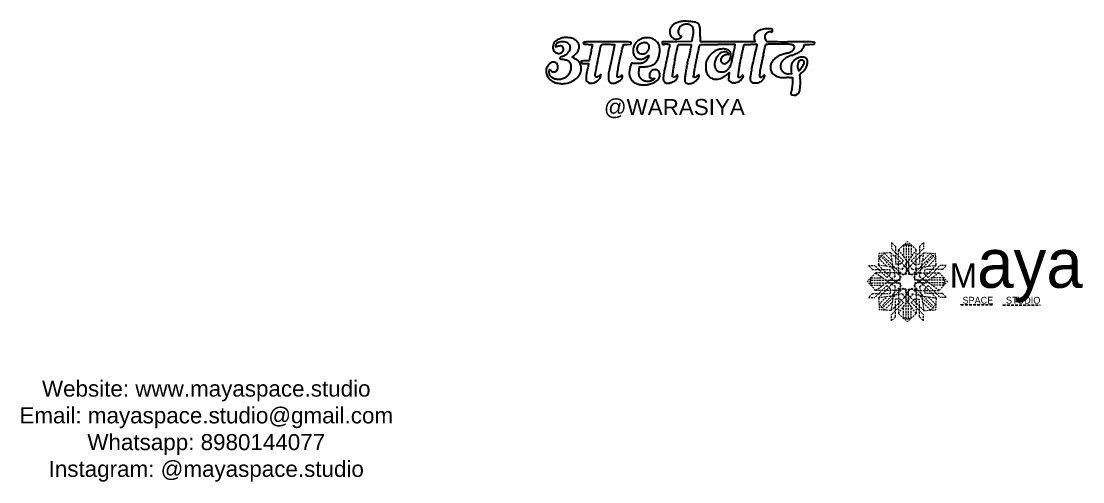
# Model space of a CAD drawing. Header units: millimetres. Extents: x 56222 to 3066687, y -650199 to -121287.
# Drawn here: x 135361 to 135559.6, y -184006.1 to -183920.1 of the extents above; entities that cross this region are included whole.
import ezdxf

# ---------------------------------------------------------------- set-up
doc = ezdxf.new("R2010")
doc.units = ezdxf.units.MM
doc.header["$MEASUREMENT"] = 0
doc.linetypes.add('DASHEDX2', pattern=[1.5, 1, -0.5])
doc.layers.add('Dimension', color=10, linetype='DASHEDX2', lineweight=20)
doc.layers.add('plot boundary', color=26, linetype='Continuous', lineweight=30)
doc.styles.get("Standard").update_dxf_attribs({"font": 'arial.ttf', "height": 6})

# ---------------------------------------------------------------- blocks, each defined once
blk = doc.blocks.new('FSFSF')
at = {"color": 42, "lineweight": 5, "true_color": 0xe0ac11}
for p, q in [((28600.03, 143.51), (28600.03, 140.16)), ((28602.15, 141.41), (28600.03, 143.51)), ((28603.86, 139.69), (28608.58, 144.08)), ((28607.9, 142.22), (28606.58, 142.22)), ((28606.58, 142.22), (28606.58, 135.84)), ((28607.9, 142.22), (28608.58, 142.85)), ((28607.9, 142.22), (28607.9, 126.58)), ((28613.31, 139.69), (28608.58, 144.08)), ((28609.27, 142.22), (28608.59, 142.85)), ((28609.27, 142.22), (28609.27, 126.58)), ((28609.27, 142.22), (28610.59, 142.22)), ((28610.59, 142.22), (28610.59, 135.84)), ((28615.02, 141.41), (28617.14, 143.51)), ((28617.14, 143.51), (28617.14, 140.16)), ((28593.19, 131.45), (28593.54, 137.71)), ((28599.8, 138.06), (28593.54, 137.71)), ((28595.12, 136.69), (28594.53, 136.69)), ((28594.56, 136.12), (28594.56, 136.71)), ((28596.24, 137.86), (28595.12, 136.69)), ((28606.27, 126.08), (28595.12, 136.69)), ((28596.24, 137.86), (28600.47, 133.65)), ((28601.03, 130), (28599.8, 138.06)), ((28599.8, 138.05), (28608.58, 129.56)), ((28606.47, 133.76), (28600.03, 140.16)), ((28602.15, 141.41), (28602.15, 131.95)), ((28603.86, 126.58), (28603.86, 139.69)), ((28603.86, 139.69), (28608.58, 133.02)), ((28613.31, 139.69), (28608.59, 133.02)), ((28617.37, 138.05), (28608.59, 129.56)), ((28610.7, 133.76), (28617.14, 140.16)), ((28610.9, 126.08), (28622.05, 136.69)), ((28613.31, 126.58), (28613.31, 139.69)), ((28615.02, 141.41), (28615.02, 131.95)), ((28616.14, 130), (28617.37, 138.06)), ((28620.93, 137.86), (28616.7, 133.65)), ((28617.37, 138.06), (28623.63, 137.71)), ((28620.93, 137.86), (28622.05, 136.69)), ((28622.05, 136.69), (28622.64, 136.69)), ((28622.62, 136.12), (28622.62, 136.71)), ((28624, 131.45), (28623.65, 137.71)), ((28587.73, 131.22), (28591.08, 131.22)), ((28589.84, 129.1), (28587.73, 131.22)), ((28597.49, 124.78), (28591.08, 131.22)), ((28593.19, 131.45), (28601.69, 122.67)), ((28601.25, 130.22), (28593.19, 131.45)), ((28593.39, 135), (28594.56, 136.12)), ((28593.39, 135), (28597.6, 130.78)), ((28605.17, 124.98), (28594.56, 136.12)), ((28604.75, 131.95), (28602.15, 131.95)), ((28606.47, 133.76), (28604.75, 131.95)), ((28605.86, 129.18), (28608.58, 133.02)), ((28611.31, 129.18), (28608.59, 133.02)), ((28610.7, 133.76), (28612.42, 131.95)), ((28612.02, 124.98), (28622.62, 136.12)), ((28612.42, 131.95), (28615.02, 131.95)), ((28623.99, 131.45), (28615.5, 122.67)), ((28615.94, 130.22), (28624, 131.45)), ((28623.8, 135), (28619.59, 130.78)), ((28619.7, 124.78), (28626.1, 131.22)), ((28623.8, 135), (28622.62, 136.12)), ((28629.45, 131.22), (28626.1, 131.22)), ((28627.34, 129.1), (28629.45, 131.22)), ((28591.56, 127.39), (28587.17, 122.66)), ((28589.84, 129.1), (28599.29, 129.1)), ((28604.66, 127.39), (28591.56, 127.39)), ((28591.56, 127.39), (28598.23, 122.67)), ((28597.49, 124.78), (28599.29, 126.5)), ((28602.07, 125.39), (28598.23, 122.67)), ((28599.29, 126.5), (28599.29, 129.1)), ((28605.86, 129.18), (28601.03, 130)), ((28602.07, 125.39), (28601.25, 130.22)), ((28603.68, 126.54), (28603.68, 127.39)), ((28604.66, 126.54), (28603.68, 126.54)), ((28604.71, 127.57), (28603.86, 127.57)), ((28607.9, 126.58), (28603.86, 126.58)), ((28604.66, 123.35), (28604.66, 127.39)), ((28604.7, 126.58), (28604.71, 127.57)), ((28606.27, 126.08), (28608.58, 128.27)), ((28607.9, 128.92), (28608.58, 129.56)), ((28607.9, 128.92), (28608.58, 128.27)), ((28609.27, 128.92), (28608.59, 129.56)), ((28609.27, 128.92), (28608.59, 128.27)), ((28610.9, 126.08), (28608.59, 128.27)), ((28609.27, 126.58), (28613.31, 126.58)), ((28611.31, 129.18), (28616.14, 130)), ((28612.46, 126.58), (28612.46, 127.57)), ((28612.46, 127.57), (28613.31, 127.57)), ((28612.52, 123.35), (28612.52, 127.39)), ((28612.52, 127.39), (28625.63, 127.39)), ((28612.52, 126.54), (28613.51, 126.54)), ((28613.51, 126.54), (28613.51, 127.39)), ((28615.12, 125.39), (28615.94, 130.22)), ((28615.12, 125.39), (28618.96, 122.67)), ((28627.34, 129.1), (28617.89, 129.1)), ((28617.89, 126.5), (28617.89, 129.1)), ((28619.7, 124.78), (28617.89, 126.5)), ((28625.63, 127.39), (28618.96, 122.67)), ((28625.63, 127.39), (28630.02, 122.66)), ((28591.56, 117.94), (28587.17, 122.66)), ((28589.03, 123.35), (28588.4, 122.67)), ((28589.03, 121.98), (28588.4, 122.65)), ((28589.03, 123.35), (28589.03, 124.67)), ((28589.03, 124.67), (28595.4, 124.67)), ((28589.03, 123.35), (28604.66, 123.35)), ((28589.03, 121.98), (28604.66, 121.98)), ((28589.03, 121.98), (28589.03, 120.66)), ((28589.03, 120.66), (28595.4, 120.66)), ((28597.49, 120.54), (28591.08, 114.11)), ((28591.56, 117.94), (28598.23, 122.65)), ((28593.19, 113.88), (28601.69, 122.65)), ((28605.17, 120.35), (28594.56, 109.2)), ((28597.49, 120.54), (28599.29, 118.83)), ((28602.07, 119.94), (28598.23, 122.65)), ((28602.07, 119.94), (28601.25, 115.1)), ((28602.33, 123.35), (28601.69, 122.67)), ((28602.33, 121.98), (28601.69, 122.65)), ((28602.33, 123.35), (28602.97, 122.67)), ((28602.33, 121.98), (28602.97, 122.65)), ((28605.17, 124.98), (28602.97, 122.67)), ((28605.17, 120.35), (28602.97, 122.65)), ((28604.66, 121.98), (28604.66, 117.94)), ((28612.02, 124.98), (28614.21, 122.67)), ((28612.02, 120.35), (28614.21, 122.65)), ((28612.02, 120.35), (28622.62, 109.2)), ((28628.16, 123.35), (28612.52, 123.35)), ((28612.52, 121.98), (28612.52, 117.94)), ((28628.16, 121.98), (28612.52, 121.98)), ((28614.85, 123.35), (28614.21, 122.67)), ((28614.85, 121.98), (28614.21, 122.65)), ((28614.85, 123.35), (28615.5, 122.67)), ((28614.85, 121.98), (28615.5, 122.65)), ((28615.12, 119.94), (28618.96, 122.65)), ((28615.12, 119.94), (28615.94, 115.1)), ((28623.99, 113.88), (28615.5, 122.65)), ((28619.7, 120.54), (28617.89, 118.83)), ((28625.63, 117.94), (28618.96, 122.65)), ((28619.7, 120.54), (28626.1, 114.11)), ((28628.16, 124.67), (28621.78, 124.67)), ((28628.16, 120.66), (28621.78, 120.66)), ((28625.63, 117.94), (28630.02, 122.66)), ((28628.16, 123.35), (28628.16, 124.67)), ((28628.16, 123.35), (28628.78, 122.67)), ((28628.16, 121.98), (28628.78, 122.65)), ((28628.16, 121.98), (28628.16, 120.66)), ((28589.84, 116.23), (28587.73, 114.11)), ((28587.73, 114.11), (28591.08, 114.11)), ((28589.84, 116.23), (28599.29, 116.23)), ((28604.66, 117.94), (28591.56, 117.94)), ((28601.25, 115.1), (28593.19, 113.87)), ((28593.19, 113.87), (28593.54, 107.62)), ((28593.39, 110.32), (28597.6, 114.55)), ((28606.27, 119.15), (28595.12, 108.54)), ((28599.29, 118.83), (28599.29, 116.23)), ((28599.8, 107.17), (28608.58, 115.67)), ((28601.03, 115.23), (28599.8, 107.17)), ((28605.86, 116.05), (28601.03, 115.23)), ((28604.66, 118.78), (28603.68, 118.78)), ((28603.68, 118.78), (28603.68, 117.94)), ((28607.9, 118.65), (28603.86, 118.65)), ((28603.86, 118.65), (28603.86, 105.54)), ((28604.71, 117.66), (28603.86, 117.66)), ((28604.7, 118.65), (28604.71, 117.66)), ((28605.86, 116.05), (28608.58, 112.21)), ((28606.27, 119.15), (28608.58, 116.96)), ((28607.9, 103.01), (28607.9, 118.65)), ((28607.9, 116.31), (28608.58, 116.96)), ((28607.9, 116.31), (28608.58, 115.67)), ((28610.9, 119.15), (28608.59, 116.96)), ((28609.27, 116.31), (28608.59, 116.96)), ((28609.27, 116.31), (28608.59, 115.67)), ((28611.31, 116.05), (28608.59, 112.21)), ((28617.37, 107.17), (28608.59, 115.67)), ((28609.27, 118.65), (28613.31, 118.65)), ((28609.27, 103.01), (28609.27, 118.65)), ((28610.9, 119.15), (28622.05, 108.54)), ((28611.31, 116.05), (28616.14, 115.23)), ((28612.46, 118.65), (28612.46, 117.66)), ((28612.46, 117.66), (28613.31, 117.66)), ((28612.52, 118.78), (28613.51, 118.78)), ((28612.52, 117.94), (28625.63, 117.94)), ((28613.31, 118.65), (28613.31, 105.54)), ((28613.51, 118.78), (28613.51, 117.94)), ((28615.94, 115.1), (28624, 113.87)), ((28616.14, 115.23), (28617.37, 107.17)), ((28617.89, 118.83), (28617.89, 116.23)), ((28627.34, 116.23), (28617.89, 116.23)), ((28623.8, 110.32), (28619.59, 114.55)), ((28624, 113.87), (28623.65, 107.62)), ((28629.45, 114.11), (28626.1, 114.11)), ((28627.34, 116.23), (28629.45, 114.11)), ((28593.39, 110.32), (28594.56, 109.2)), ((28595.12, 108.54), (28594.53, 108.54)), ((28594.56, 109.2), (28594.56, 108.61)), ((28596.24, 107.37), (28595.12, 108.54)), ((28596.24, 107.37), (28600.47, 111.58)), ((28606.47, 111.47), (28600.03, 105.07)), ((28602.15, 103.82), (28602.15, 113.27)), ((28604.75, 113.27), (28602.15, 113.27)), ((28603.86, 105.54), (28608.58, 112.21)), ((28606.47, 111.47), (28604.75, 113.27)), ((28606.58, 103.01), (28606.58, 109.38)), ((28613.31, 105.54), (28608.59, 112.21)), ((28610.59, 103.01), (28610.59, 109.38)), ((28610.7, 111.47), (28612.42, 113.27)), ((28610.7, 111.47), (28617.14, 105.07)), ((28612.42, 113.27), (28615.02, 113.27)), ((28615.02, 103.82), (28615.02, 113.27)), ((28620.93, 107.37), (28616.7, 111.58)), ((28620.93, 107.37), (28622.05, 108.54)), ((28622.05, 108.54), (28622.64, 108.54)), ((28623.8, 110.32), (28622.62, 109.2)), ((28622.62, 109.2), (28622.62, 108.61)), ((28599.8, 107.17), (28593.54, 107.52)), ((28600.03, 101.71), (28600.03, 105.07)), ((28602.15, 103.82), (28600.03, 101.71)), ((28603.86, 105.54), (28608.58, 101.15)), ((28607.9, 103.01), (28606.58, 103.01)), ((28607.9, 103.01), (28608.58, 102.38)), ((28613.31, 105.54), (28608.58, 101.15)), ((28609.27, 103.01), (28608.59, 102.38)), ((28609.27, 103.01), (28610.59, 103.01)), ((28615.02, 103.82), (28617.14, 101.71)), ((28617.14, 101.71), (28617.14, 105.07)), ((28617.37, 107.17), (28623.63, 107.52))]:
    blk.add_line(p, q, dxfattribs=at)
blk = doc.blocks.new('hgwg')
at = {"layer": 'Dimension', "true_color": 0xd39e00}
h = blk.add_hatch(color=42, dxfattribs=at)
h.dxf.hatch_style = 1
h.paths.add_polyline_path([(27505.71, 45.05), (27494.27, 45.05), (27494.27, 44.9), (27505.71, 44.9)])
h = blk.add_hatch(color=42, dxfattribs=at)
h.dxf.hatch_style = 1
h.paths.add_polyline_path([(27523.3, 44.9), (27509.68, 44.9), (27509.68, 44.75), (27523.3, 44.75)])
at = {"layer": 'Dimension', "color": 42, "true_color": 0xd39e00}
for p, q in [((27494.27, 45.05), (27505.71, 45.05)), ((27494.27, 44.9), (27494.27, 45.05)), ((27494.27, 44.9), (27505.71, 44.9)), ((27505.71, 45.05), (27505.71, 44.9)), ((27509.68, 44.9), (27523.3, 44.9)), ((27509.68, 44.9), (27509.68, 44.75)), ((27509.68, 44.75), (27523.3, 44.75)), ((27523.3, 44.75), (27523.3, 44.9))]:
    blk.add_line(p, q, dxfattribs=at)
at = {"layer": 'Dimension', "color": 42, "true_color": 0xd39e00, "attachment_point": 1}
for s, width, insert, char_height in [('{\\fCinzel|b0|i0|c0|p2;\\H1.5x;M\\fAmsterdam One|b0|i0|c0|p2;\\H2x;aya}', 85.3277, (27490.17, 69.17), 6), ('{\\fCinzel|b0|i0|c0|p0;SPACE     STUDIO}', 66.129, (27494.83, 47.86), 2.5)]:
    blk.add_mtext_dynamic_manual_height_columns(s, width=width, gutter_width=30, heights=[0], dxfattribs=dict(at, insert=insert, char_height=char_height))

msp = doc.modelspace()

# ---------------------------------------------------------------- linework, layer by layer
at = {"color": 25, "lineweight": 30, "true_color": 0xa46828, "transparency": 33554687}
for p, q in [((135501.345, -183922.039), (135501.601, -183922.066)), ((135501.601, -183922.066), (135501.601, -183921.804)), ((135486.439, -183923.871), (135483.693, -183923.893)), ((135486.518, -183923.626), (135486.439, -183923.871)), ((135498.399, -183923.893), (135493.309, -183923.894)), ((135498.278, -183923.687), (135498.399, -183923.893)), ((135483.663, -183925.529), (135483.896, -183924.383)), ((135483.896, -183924.383), (135485.152, -183924.383)), ((135485.152, -183924.383), (135486.407, -183924.383)), ((135486.407, -183924.383), (135486.369, -183924.55)), ((135488.002, -183924.512), (135488.116, -183924.405)), ((135488.116, -183924.405), (135491.363, -183924.391)), ((135496.214, -183924.492), (135496.256, -183924.383)), ((135496.256, -183924.383), (135497.484, -183924.383)), ((135507.524, -183924.573), (135507.571, -183924.385)), ((135507.571, -183924.385), (135508.489, -183924.373)), ((135508.489, -183924.373), (135509.408, -183924.36)), ((135509.408, -183924.36), (135509.465, -183924.196)), ((135482.876, -183930.461), (135482.882, -183929.994)), ((135505.13, -183929.918), (135504.658, -183929.894)), ((135505.091, -183929.455), (135505.13, -183929.918)), ((135483.069, -183930.475), (135482.876, -183930.461)), ((135486.817, -183930.54), (135486.818, -183930.278)), ((135487.017, -183930.517), (135486.817, -183930.54)), ((135502.711, -183930.45), (135503.138, -183930.595)), ((135503.138, -183930.595), (135504.206, -183930.598))]:
    msp.add_line(p, q, dxfattribs=at)
at = {"color": 25, "linetype": 'Continuous', "lineweight": 30, "true_color": 0xa46828, "transparency": 33554687}
msp.add_line((135494.124, -183931.642), (135493.319, -183931.045), dxfattribs=at)
at = {"color": 25, "lineweight": 30, "true_color": 0xa46828, "transparency": 33554687}
for points in [[(135462.418, -183923.137, 0.043859), (135461.779, -183923.331, 0.051703), (135461.22, -183923.626, 0.058426), (135460.799, -183923.985, 0.108122), (135460.571, -183924.371, 0.061138), (135460.477, -183924.85, 0.087182), (135460.52, -183925.28, 0.097584), (135460.7, -183925.635, 0.097339), (135461.001, -183925.895, 0.067265), (135461.335, -183926.03, 0.079761), (135461.674, -183926.061, 0.085565), (135461.986, -183925.985, 0.093625), (135462.244, -183925.81, 0.09954), (135462.399, -183925.578, 0.090008), (135462.46, -183925.296, 0.093227), (135462.417, -183925.019, 0.117473), (135462.276, -183924.801, 0.033862), (135462.191, -183924.73, 0.084561), (135462.118, -183924.694, 0.064706), (135462.027, -183924.679, 0.013953), (135461.866, -183924.679, 0.025158), (135461.742, -183924.688, 0.014872), (135461.595, -183924.711, 0.01486), (135461.449, -183924.743, 0.0246), (135461.328, -183924.779, -0.003451), (135461.225, -183924.815, -0.004949), (135461.133, -183924.845, -0.00275), (135461.055, -183924.869, -0.074457), (135461.034, -183924.873, -0.459081), (135461.006, -183924.84, -0.012844), (135461.043, -183924.632, -0.021077), (135461.095, -183924.421, -0.060928), (135461.155, -183924.284, -0.054786), (135461.253, -183924.152, -0.061963), (135461.374, -183924.05, -0.054751), (135461.529, -183923.972, -0.03118), (135461.73, -183923.911, -0.056056), (135462.285, -183923.845, -0.070213), (135462.798, -183923.914, -0.077708), (135463.23, -183924.111, -0.093936), (135463.549, -183924.421, -0.02658), (135463.624, -183924.541, -0.064741), (135463.662, -183924.637, -0.050576), (135463.679, -183924.754, -0.011398), (135463.684, -183924.954, -0.046606), (135463.655, -183925.259, -0.060288), (135463.571, -183925.526, -0.052632), (135463.414, -183925.791, -0.026075), (135463.165, -183926.093, -0.027437), (135462.95, -183926.304, -0.042828), (135462.74, -183926.458, -0.042386), (135462.506, -183926.575, -0.026197), (135462.214, -183926.674, 0.014133), (135462.036, -183926.73, 0.044136), (135461.921, -183926.781, 0.058237), (135461.835, -183926.842, 0.041864), (135461.755, -183926.929, 0.30681), (135461.75, -183927.003, 0.176401), (135461.822, -183927.063, 0.048098), (135462.019, -183927.114, 0.00717), (135462.426, -183927.17, -0.018926), (135462.872, -183927.243, -0.050436), (135463.179, -183927.339, -0.069076), (135463.401, -183927.472, -0.07274), (135463.575, -183927.659, -0.033129), (135463.706, -183927.879, -0.048378), (135463.788, -183928.09, -0.045211), (135463.832, -183928.323, -0.024673), (135463.846, -183928.613, -0.037807), (135463.815, -183929.008, -0.04546), (135463.725, -183929.369, -0.0426), (135463.565, -183929.727, -0.027569), (135463.324, -183930.111, -0.042948), (135463.13, -183930.34, -0.044307), (135462.901, -183930.53, -0.041243), (135462.628, -183930.688, -0.029322), (135462.3, -183930.82, -0.015626), (135462.085, -183930.885, -0.036943), (135461.921, -183930.916, -0.029232), (135461.732, -183930.926, -0.006805), (135461.414, -183930.921, -0.006686), (135461.11, -183930.908, -0.02776), (135460.928, -183930.887, -0.039999), (135460.784, -183930.85, -0.026859), (135460.626, -183930.787, -0.040269), (135460.384, -183930.65, -0.040465), (135460.168, -183930.476, -0.043055), (135459.997, -183930.283, -0.068172), (135459.89, -183930.09, -0.054768), (135459.84, -183929.9, -0.024569), (135459.814, -183929.642, -0.02458), (135459.813, -183929.382, -0.054016), (135459.844, -183929.187), (135459.875, -183929.07), (135460.088, -183929.283, 0.068653), (135460.323, -183929.461, 0.106359), (135460.565, -183929.535, 0.101607), (135460.824, -183929.505, 0.058442), (135461.11, -183929.372, 0.170597), (135461.368, -183929.055, 0.108981), (135461.429, -183928.579, 0.103306), (135461.283, -183928.1, 0.139196), (135460.966, -183927.779, 0.147793), (135460.567, -183927.689, 0.106555), (135460.126, -183927.818, 0.088008), (135459.709, -183928.15, 0.066598), (135459.383, -183928.637, 0.124081), (135459.212, -183929.435, 0.105755), (135459.423, -183930.273, 0.09794), (135459.98, -183931.001, 0.090873), (135460.787, -183931.486, 0.032504), (135461.091, -183931.578, 0.01622), (135461.486, -183931.657, 0.016134), (135461.896, -183931.712, 0.025161), (135462.253, -183931.73, 0.071796), (135463.417, -183931.562, 0.073599), (135464.475, -183931.072, 0.078778), (135465.287, -183930.334, 0.104266), (135465.737, -183929.445, 0.055236), (135465.8, -183929.024, 0.046685), (135465.776, -183928.574, 0.047071), (135465.669, -183928.141, 0.058882), (135465.488, -183927.768, 0.036352), (135465.327, -183927.554, 0.047393), (135465.15, -183927.385, 0.037017), (135464.911, -183927.224, 0.013161), (135464.547, -183927.03), (135464.058, -183926.784), (135464.272, -183926.616, 0.028344), (135464.643, -183926.286, 0.032402), (135464.958, -183925.93, 0.035321), (135465.196, -183925.573, 0.058735), (135465.337, -183925.24, 0.047802), (135465.386, -183924.979, 0.039089), (135465.39, -183924.695, 0.039841), (135465.35, -183924.421, 0.057335), (135465.269, -183924.19, 0.067542), (135465.066, -183923.886, 0.047975), (135464.767, -183923.606, 0.044742), (135464.396, -183923.369, 0.041075), (135463.977, -183923.195, 0.058829), (135463.715, -183923.143, 0.010363), (135463.213, -183923.114, 0.010873), (135462.708, -183923.106, 0.050188)], [(135466.712, -183923.942, 0.005281), (135466.397, -183923.978, 0.039592), (135466.25, -183924.008, 0.115186), (135466.181, -183924.047, 0.261565), (135466.163, -183924.101, 0.096887), (135466.177, -183924.135, 0.030148), (135466.21, -183924.179, 0.028873), (135466.254, -183924.226, 0.028165), (135466.303, -183924.267, 0.076557), (135466.401, -183924.319, 0.051871), (135466.523, -183924.348, 0.023906), (135466.722, -183924.364, 0.003249), (135467.138, -183924.375, -0.003958), (135467.473, -183924.384, -0.01462), (135467.684, -183924.398, -0.014108), (135467.824, -183924.415, -0.370719), (135467.847, -183924.442, -0.04678), (135467.844, -183924.483, -0.000212), (135467.762, -183924.911, -0.001011), (135467.669, -183925.397, -0.000638), (135467.558, -183925.964, 0.000126), (135467.447, -183926.528, 0.000208), (135467.354, -183927.005, 0.00001), (135467.27, -183927.435, 0.045256), (135467.269, -183927.444, -0.394034), (135467.264, -183927.449, -0.002203), (135467.2, -183927.452, -0.007425), (135467.124, -183927.455, -0.004463), (135467.035, -183927.456, 0.007501), (135466.912, -183927.457, 0.002168), (135466.722, -183927.464, 0.00218), (135466.509, -183927.474, 0.002324), (135466.3, -183927.485), (135465.799, -183927.513), (135465.799, -183927.64, 0.061305), (135465.806, -183927.696, 0.039097), (135465.826, -183927.757, 0.038892), (135465.857, -183927.815, 0.057234), (135465.892, -183927.86, 0.089896), (135465.967, -183927.912, 0.077817), (135466.058, -183927.937, 0.032246), (135466.211, -183927.945, 0.003539), (135466.56, -183927.938), (135467.135, -183927.923), (135467.135, -183928.04, -0.045516), (135467.122, -183928.187, -0.004715), (135467.056, -183928.527, -0.005331), (135466.963, -183928.959, -0.002996), (135466.841, -183929.481, 0.022364), (135466.756, -183929.926, 0.018953), (135466.705, -183930.402, 0.01804), (135466.691, -183930.828, 0.079074), (135466.731, -183931.076, 0.145773), (135466.963, -183931.408, 0.110426), (135467.365, -183931.604, 0.093412), (135467.873, -183931.628, 0.074691), (135468.4, -183931.472, 0.04479), (135468.669, -183931.315, 0.031285), (135468.943, -183931.093, 0.031776), (135469.178, -183930.849, 0.06285), (135469.324, -183930.624, 0.035435), (135469.39, -183930.461, 0.021298), (135469.445, -183930.259, 0.012776), (135469.483, -183930.068, 0.465805), (135469.458, -183930.038, 0.141402), (135469.441, -183930.043, 0.001732), (135469.349, -183930.102, 0.004982), (135469.242, -183930.171, 0.003219), (135469.12, -183930.254, -0.017726), (135468.814, -183930.449, -0.106728), (135468.636, -183930.507, -0.223383), (135468.517, -183930.466, -0.108876), (135468.426, -183930.328, -0.085126), (135468.398, -183930.184, -0.034252), (135468.407, -183929.984, -0.019226), (135468.454, -183929.68, -0.00397), (135468.561, -183929.147, 0.001623), (135468.667, -183928.632, 0.001352), (135468.776, -183928.083, 0.000894), (135468.918, -183927.355, 0.000245), (135469.139, -183926.208, -0.001007), (135469.388, -183924.924, -0.031189), (135469.47, -183924.61, -0.143303), (135469.57, -183924.465, -0.112977), (135469.741, -183924.38, -0.060171), (135469.947, -183924.357, -0.001347), (135470.944, -183924.367, -0.000346), (135472.005, -183924.381, -0.410096), (135472.033, -183924.409, -0.051959), (135472.023, -183924.509, -0.000158), (135471.757, -183925.767, -0.001051), (135471.49, -183927.02, -0.001364), (135471.239, -183928.168, 0.001092), (135470.993, -183929.292, 0.012132), (135470.906, -183929.744, 0.025994), (135470.869, -183930.069, 0.015081), (135470.857, -183930.461, 0.005931), (135470.86, -183930.767, 0.028653), (135470.874, -183930.941, 0.045409), (135470.905, -183931.071, 0.033929), (135470.96, -183931.208, 0.074629), (135471.122, -183931.443, 0.099794), (135471.333, -183931.593, 0.092337), (135471.598, -183931.657, 0.055712), (135471.922, -183931.637, 0.048625), (135472.195, -183931.562, 0.017793), (135472.564, -183931.406, 0.017838), (135472.922, -183931.223, 0.047329), (135473.159, -183931.061, 0.06723), (135473.348, -183930.854, 0.073472), (135473.468, -183930.61, 0.08506), (135473.502, -183930.375, 0.152206), (135473.44, -183930.191, 0.022157), (135473.414, -183930.16, 0.040498), (135473.391, -183930.137, 0.05623), (135473.372, -183930.125, 0.378615), (135473.362, -183930.127, 0.014279), (135473.353, -183930.141, 0.002026), (135473.337, -183930.169, 0.002306), (135473.318, -183930.203, 0.001963), (135473.298, -183930.238, -0.096243), (135473.219, -183930.332, -0.059446), (135473.097, -183930.41, -0.052443), (135472.942, -183930.464, -0.042063), (135472.768, -183930.491), (135472.545, -183930.506), (135472.531, -183930.311, -0.045878), (135472.536, -183930.09, -0.004555), (135472.6, -183929.564, -0.006228), (135472.682, -183928.991, -0.008597), (135472.771, -183928.48, -0.003133), (135473.025, -183927.195, -0.005408), (135473.255, -183926.131, -0.006255), (135473.458, -183925.287, -0.019658), (135473.623, -183924.729), (135473.74, -183924.385), (135474.41, -183924.373), (135475.08, -183924.36), (135475.122, -183924.214, 0.026527), (135475.137, -183924.152, 0.041074), (135475.142, -183924.097, 0.049469), (135475.138, -183924.053, 0.153807), (135475.124, -183924.028, 0.180919), (135474.948, -183923.951, 0.006511), (135474.201, -183923.919, 0.006654), (135473.018, -183923.9, 0.00109), (135470.728, -183923.899, 0.000927), (135469.3, -183923.904, 0.001343), (135468.038, -183923.914, 0.000676), (135466.968, -183923.927, 0.022554)], [(135477.451, -183923.202, 0.042066), (135477.121, -183923.304, 0.028451), (135476.765, -183923.471, 0.028592), (135476.434, -183923.677, 0.04545), (135476.179, -183923.892, 0.085958), (135475.699, -183924.585, 0.088204), (135475.485, -183925.392, 0.095794), (135475.569, -183926.168, 0.125753), (135475.94, -183926.773, 0.051514), (135476.16, -183926.946, 0.057982), (135476.402, -183927.063, 0.055896), (135476.673, -183927.124, 0.042862), (135476.976, -183927.132, 0.03307), (135477.273, -183927.094, 0.052013), (135477.519, -183927.019, 0.044678), (135477.768, -183926.885, 0.017998), (135478.084, -183926.662, -0.002538), (135478.323, -183926.481, -0.052935), (135478.4, -183926.436, -0.466483), (135478.427, -183926.449, -0.121616), (135478.428, -183926.504, -0.049567), (135478.352, -183926.726, -0.020004), (135478.208, -183927.012, -0.020088), (135478.04, -183927.288, -0.045924), (135477.888, -183927.477, -0.042921), (135477.703, -183927.636, -0.037321), (135477.486, -183927.771, -0.035825), (135477.241, -183927.876, -0.032691), (135476.977, -183927.95, -0.048217), (135476.721, -183927.977, -0.007772), (135476.22, -183927.976, -0.008946), (135475.71, -183927.957, -0.027736), (135475.368, -183927.919, 0.027884), (135475.269, -183927.908, 0.167718), (135475.219, -183927.922, 0.130946), (135475.183, -183927.966, 0.014573), (135475.13, -183928.086, 0.029836), (135474.929, -183928.69, 0.032323), (135474.808, -183929.299, 0.035019), (135474.773, -183929.855, 0.066313), (135474.835, -183930.3, 0.063528), (135475.053, -183930.816, 0.07021), (135475.388, -183931.242, 0.066937), (135475.842, -183931.573, 0.05063), (135476.412, -183931.812, 0.018005), (135476.634, -183931.87, 0.028162), (135476.829, -183931.903, 0.02068), (135477.066, -183931.919, 0.005467), (135477.444, -183931.926, 0.00951), (135477.893, -183931.919, 0.026936), (135478.206, -183931.892, 0.028787), (135478.502, -183931.833, 0.012202), (135478.891, -183931.721, 0.03773), (135479.369, -183931.53, 0.041356), (135479.798, -183931.274, 0.04468), (135480.146, -183930.976, 0.068282), (135480.382, -183930.656, 0.08771), (135480.504, -183930.293, 0.083041), (135480.497, -183929.903, 0.084457), (135480.365, -183929.543, 0.095422), (135480.125, -183929.263, 0.087392), (135479.935, -183929.16, 0.055512), (135479.687, -183929.107, 0.0534), (135479.423, -183929.109, 0.063038), (135479.179, -183929.168, 0.071252), (135479.001, -183929.267, 0.043546), (135478.821, -183929.429, 0.043523), (135478.673, -183929.621, 0.070694), (135478.587, -183929.807, 0.047434), (135478.552, -183929.982, 0.019265), (135478.537, -183930.224, 0.014748), (135478.538, -183930.46, 0.139442), (135478.569, -183930.555, 0.11772), (135478.648, -183930.628, 0.054047), (135478.778, -183930.684, 0.039981), (135478.96, -183930.724, 0.018433), (135479.202, -183930.749), (135479.58, -183930.773), (135479.345, -183930.945, -0.026206), (135479.232, -183931.019, -0.013846), (135479.085, -183931.099, -0.013741), (135478.93, -183931.173, -0.020624), (135478.79, -183931.228, -0.015797), (135478.607, -183931.286, -0.034263), (135478.462, -183931.315, -0.033035), (135478.312, -183931.326, -0.013713), (135478.108, -183931.321, -0.038548), (135477.796, -183931.28, -0.052772), (135477.527, -183931.193, -0.051707), (135477.278, -183931.05, -0.035081), (135477.026, -183930.841, -0.039579), (135476.81, -183930.598, -0.06474), (135476.674, -183930.359, -0.063026), (135476.601, -183930.089, -0.035471), (135476.578, -183929.749, -0.015147), (135476.584, -183929.568, -0.009201), (135476.602, -183929.354, -0.009216), (135476.627, -183929.143, -0.016041), (135476.657, -183928.969), (135476.735, -183928.591), (135477.512, -183928.564, 0.018476), (135478.232, -183928.512, 0.043763), (135478.758, -183928.407, 0.055696), (135479.175, -183928.233, 0.053906), (135479.549, -183927.97, 0.076309), (135479.924, -183927.521, 0.046136), (135480.227, -183926.898, 0.043693), (135480.427, -183926.183, 0.046662), (135480.494, -183925.46, 0.035961), (135480.457, -183924.96, 0.053102), (135480.348, -183924.534, 0.056896), (135480.159, -183924.163, 0.050254), (135479.884, -183923.827, 0.045503), (135479.632, -183923.617, 0.030799), (135479.311, -183923.424, 0.030764), (135478.968, -183923.271, 0.044809), (135478.649, -183923.184, 0.029376), (135478.37, -183923.15, 0.01901), (135478.045, -183923.143, 0.019059), (135477.722, -183923.16, 0.030935)], [(135477.944, -183924.05, -0.070621), (135478.171, -183924.186, -0.090328), (135478.33, -183924.369, -0.083564), (135478.422, -183924.609, -0.051762), (135478.451, -183924.91, -0.093711), (135478.36, -183925.372, -0.086531), (135478.105, -183925.784, -0.086075), (135477.724, -183926.088, -0.091361), (135477.271, -183926.237, -0.169911), (135476.744, -183926.13, -0.154231), (135476.373, -183925.713, -0.13549), (135476.28, -183925.112, -0.123842), (135476.503, -183924.525, -0.092761), (135476.782, -183924.252, -0.068297), (135477.171, -183924.061, -0.069829), (135477.588, -183923.986, -0.109211)], [(135507.23, -183927.32, -0.165578), (135507.392, -183927.454, -0.126809), (135507.46, -183927.675, -0.086433), (135507.422, -183927.975, -0.042244), (135507.278, -183928.334, -0.030353), (135507.128, -183928.591, -0.010828), (135506.885, -183928.939, -0.004165), (135506.623, -183929.29, -0.234744), (135506.552, -183929.326, -0.321391), (135506.524, -183929.305, -0.004802), (135506.457, -183929.102, -0.012477), (135506.393, -183928.884, -0.014928), (135506.345, -183928.675, -0.067594), (135506.331, -183928.448, -0.024239), (135506.37, -183928.126, -0.024499), (135506.441, -183927.805, -0.057984), (135506.532, -183927.579, -0.055252), (135506.669, -183927.382, -0.124944), (135506.818, -183927.279, -0.124914), (135506.998, -183927.26, -0.055211)]]:
    msp.add_lwpolyline(points, format="xyb", close=True, dxfattribs=at)
for centre, radius, start, end in [((135484.877, -183922.866), 2.782, 98.21448, 104.48245), ((135485.223, -183925.266), 5.207, 89.1273, 98.21446), ((135485.138, -183930.905), 10.847, 83.87876, 89.12728), ((135485.07, -183931.531), 11.475, 79.25697, 83.87874), ((135487.947, -183922.044), 5.605, 177.57808, 180), ((135488.519, -183922.044), 6.177, 179.99997, 182.18631), ((135483.265, -183921.846), 0.919, 168.35522, 177.57807), ((135483.093, -183921.81), 0.743, 157.74725, 168.3552), ((135484.993, -183922.588), 2.796, 153.78901, 157.74729), ((135484.279, -183922.236), 2, 145.44222, 153.78905), ((135484.284, -183922.24), 2.007, 137.11535, 145.44227), ((135484.255, -183922.213), 1.967, 128.70449, 137.1154), ((135484.161, -183922.096), 1.816, 119.77569, 128.7045), ((135484.342, -183922.411), 2.18, 112.35689, 119.7757), ((135485.442, -183925.087), 5.073, 108.4108, 112.35694), ((135485.48, -183925.2), 5.193, 104.48237, 108.41087), ((135485.137, -183921.914), 1.207, 166.72435, 185.18125), ((135485.852, -183921.849), 1.925, 185.18124, 193.35731), ((135485.018, -183921.886), 1.085, 146.73356, 166.72431), ((135485.145, -183921.969), 1.237, 128.17799, 146.73349), ((135485.564, -183922.501), 1.914, 114.80083, 128.17793), ((135485.918, -183923.269), 2.76, 110.75198, 114.80077), ((135485.242, -183921.485), 0.852, 101.0315, 110.75197), ((135485.286, -183921.711), 1.082, 92.71447, 101.03154), ((135485.524, -183926.726), 6.103, 90.4023, 92.71445), ((135485.53, -183927.585), 6.962, 88.33689, 90.40223), ((135485.705, -183921.558), 0.933, 79.24607, 88.33689), ((135485.756, -183921.291), 0.661, 67.82006, 79.24613), ((135485.154, -183922.767), 2.254, 63.23885, 67.82007), ((135485.579, -183921.925), 1.312, 42.10715, 63.23894), ((135485.861, -183921.67), 0.932, 14.80724, 42.10716), ((135479.348, -183921.421), 7.485, 349.4776, 355.71625), ((135485.158, -183921.856), 1.659, 355.71625, 14.80716), ((135487.006, -183921.327), 1.09, 53.25474, 79.25687), ((135487.292, -183920.944), 0.612, 21.38077, 53.25471), ((135485.796, -183921.53), 2.219, 9.14894, 21.38074), ((135482.875, -183922), 5.178, 1.46364, 9.14894), ((135461.676, -183922.542), 26.384, 359.16463, 1.46372), ((135500.248, -183924.016), 2.508, 127.10459, 133.72957), ((135499.936, -183923.602), 1.989, 119.22266, 127.10459), ((135500.143, -183923.972), 2.413, 108.14427, 119.22259), ((135500.78, -183925.917), 4.459, 101.14833, 108.14426), ((135500.831, -183926.177), 4.724, 94.31085, 101.14833), ((135500.743, -183925.007), 3.551, 85.84225, 94.31084), ((135501.214, -183923.278), 1.245, 99.1594, 114.35165), ((135499.522, -183941.8), 20.388, 84.67108, 85.8422), ((135501.216, -183923.29), 1.258, 84.08311, 99.15945), ((135501.388, -183921.797), 0.299, 60.59764, 84.67103), ((135501.482, -183921.63), 0.106, 8.33074, 60.59761), ((135500.291, -183921.804), 1.31, 359.99998, 8.33078), ((135480.957, -183923.982), 0.0544, 135.0338, 190.85274), ((135485.319, -183923.145), 4.496, 190.85275, 193.24007), ((135480.947, -183923.971), 0.0396, 91.06949, 135.03387), ((135507.779, -185361.196), 1437.515, 91.037686, 91.069543), ((135484.346, -184067.528), 143.635, 90.6815, 91.03765), ((135483.201, -183922.247), 0.855, 182.1863, 191.59105), ((135482.934, -183922.302), 0.583, 191.59102, 203.68683), ((135484.015, -183921.827), 1.763, 203.68681, 208.98573), ((135483.808, -183921.942), 1.527, 208.98566, 228.28116), ((135485.953, -184202.674), 278.79, 90.4646, 90.6814), ((135483.597, -183922.179), 1.209, 228.2811, 251.25984), ((135483.584, -183922.218), 1.168, 251.25978, 274.70445), ((135483.568, -183922.023), 1.364, 274.70437, 295.57503), ((135484.814, -183922.095), 0.858, 193.35728, 208.30971), ((135484.626, -183922.197), 0.645, 208.30962, 225.94908), ((135483.097, -183921.039), 2.454, 295.57503, 300.33219), ((135484.655, -183922.167), 0.687, 225.94899, 242.78241), ((135483.719, -183922.102), 1.223, 300.33221, 308.34348), ((135483.143, -183925.107), 2.62, 60.74296, 62.7824), ((135483.545, -183924.39), 1.798, 58.03822, 60.74291), ((135483.996, -183922.452), 0.777, 308.34347, 317.59309), ((135483.487, -183924.483), 1.907, 55.92317, 58.03825), ((135484.519, -183922.957), 0.0657, 31.71747, 55.92322), ((135484.537, -183922.946), 0.0443, 317.59306, 31.71746), ((135484.686, -183923.034), 1.925, 342.09916, 346.19698), ((135475.141, -183920.689), 11.754, 346.19697, 347.27252), ((135473.726, -183920.369), 13.205, 347.27246, 348.36337), ((135474.086, -183920.444), 12.837, 348.36336, 349.47764), ((135490.587, -183923.616), 2.538, 179.43858, 184.28347), ((135626.97, -183924.952), 138.928, 179.1647, 179.43857), ((135488.297, -183923.787), 0.242, 184.28336, 206.61211), ((135488.12, -183923.876), 0.0437, 206.61208, 285.0731), ((135488.205, -183924.194), 0.286, 90.29029, 105.07315), ((135511.726, -188564.703), 4640.855, 90.272066, 90.290401), ((135492.446, -184504.535), 580.64, 90.10796, 90.272055), ((135493.442, -185033.673), 1109.779, 90.006841, 90.107911), ((135499.703, -183923.043), 1.577, 172.22121, 183.26889), ((135499.741, -183923.04), 1.615, 183.2688, 194.21313), ((135498.951, -183922.94), 0.818, 154.16878, 172.22123), ((135499.106, -183923.201), 0.96, 194.21315, 210.37192), ((135499.032, -183922.979), 0.908, 140.59231, 154.1688), ((135500.08, -183923.84), 2.264, 133.72949, 140.59239), ((135501.41, -183922.973), 1.28, 173.55875, 189.48581), ((135500.844, -183922.909), 0.71, 148.8119, 173.55873), ((135501.442, -183922.968), 1.312, 189.48576, 205.22807), ((135501.027, -183923.02), 0.924, 130.1218, 148.81185), ((135500.984, -183923.183), 0.806, 205.22807, 227.89616), ((135501.178, -183923.2), 1.159, 114.35162, 130.12176), ((135500.595, -183923.614), 0.226, 227.89616, 266.30099), ((135501.295, -183912.792), 11.07, 266.30102, 268.64571), ((135501.966, -183884.392), 39.479, 268.64579, 269.86595), ((135506.352, -182009.246), 1914.63, 269.865982, 269.940925), ((135503.909, -184379.047), 455.173, 89.6494, 89.94092), ((135506.262, -183994.408), 70.527, 88.4934, 89.64939), ((135507.036, -183964.988), 41.096, 87.16913, 88.49334), ((135508.987, -183925.526), 1.586, 73.1667, 87.16907), ((135509.412, -183924.121), 0.119, 52.60252, 73.16676), ((135507.443, -183923.496), 2.14, 340.91344, 343.60163), ((135509.461, -183924.058), 0.0389, 5.42452, 52.60259), ((135509.379, -183924.066), 0.121, 343.60148, 5.42456), ((135484.743, -183923.281), 3.904, 193.24014, 195.965), ((135481.073, -183924.331), 0.0862, 195.96504, 238.28246), ((135481.048, -183924.37), 0.0401, 238.28256, 273.81056), ((135480.893, -183922.037), 2.379, 273.81059, 275.71368), ((135480.938, -183922.486), 1.927, 275.7136, 278.55212), ((135480.762, -183921.315), 3.111, 278.5521, 280.53494), ((135481.653, -183926.107), 1.762, 95.64951, 100.53495), ((135481.62, -183925.772), 1.426, 89.92414, 95.64955), ((135481.619, -183926.077), 1.731, 84.79891, 89.9242), ((135626.12, -183957.861), 147.573, 167.43433, 168.09415), ((135481.432, -183928.136), 3.799, 81.95064, 84.79901), ((135480.841, -183932.312), 8.016, 80.92782, 81.95066), ((135507.315, -183931.38), 25.853, 165.03974, 167.43439), ((135481.316, -183929.339), 5.006, 79.47221, 80.92774), ((135480.928, -183931.43), 7.132, 78.61418, 79.47223), ((135482.319, -183924.521), 0.0849, 58.28251, 78.61415), ((135480.945, -183924.333), 1.442, 345.0398, 348.76003), ((135481.547, -183924.453), 0.829, 348.76005, 354.39315), ((135482.351, -183924.47), 0.0241, 359.366, 58.28262), ((135481.635, -183924.462), 0.74, 354.39309, 359.36604), ((134839.986, -183794.392), 656.9, 348.393331, 348.440772), ((135013.364, -183829.853), 479.933, 348.44079, 348.50083), ((139991.995, -184873.681), 4604.512, 168.121775, 168.136442), ((136213.405, -184078.906), 743.242, 168.065472, 168.121851), ((135974.824, -184028.479), 499.39, 168.00862, 168.06546), ((135498.689, -183927.348), 12.634, 167.2039, 168.00856), ((135408.738, -183908.573), 80.778, 347.03355, 347.47633), ((135435.451, -183914.507), 53.415, 347.47626, 348.07993), ((135447.273, -183917.003), 41.331, 348.07992, 348.72874), ((135479.924, -183923.51), 8.038, 348.72874, 350.91187), ((135488.227, -183924.838), 0.37, 159.79094, 170.9118), ((135488.477, -183924.93), 0.636, 152.38396, 159.79087), ((135488.472, -183924.927), 0.63, 144.95054, 152.38401), ((135488.236, -183924.762), 0.342, 133.21929, 144.95054), ((135492.73, -183928.835), 3.737, 129.05935, 141.20796), ((135492.401, -183928.43), 3.214, 115.45869, 129.05938), ((135492.319, -183928.258), 3.024, 101.40784, 115.45862), ((135494.525, -184657.716), 733.332, 90.109296, 90.247035), ((135493.169, -183928.001), 2.369, 118.22795, 132.81429), ((135492.293, -183928.127), 2.89, 86.87051, 101.40777), ((135492.746, -183927.213), 1.475, 97.42777, 118.22797), ((135492.316, -183927.707), 2.469, 70.77509, 86.87046), ((135492.683, -183926.728), 0.985, 71.21595, 97.42779), ((135492.791, -183926.411), 0.651, 35.45326, 71.21591), ((135493.229, -183978.617), 54.232, 89.18435, 90.10932), ((135492.781, -183926.372), 1.056, 40.40945, 70.77511), ((135492.471, -183926.638), 1.043, 30.82169, 35.45331), ((135492.906, -183926.266), 0.892, 6.70476, 40.40946), ((135492.925, -183999.983), 75.599, 88.74964, 89.1844), ((135259.79, -183877.971), 239.38, 348.31408, 348.5538), ((134085.509, -183640.209), 1437.489, 348.55381, 348.592771), ((135494.574, -183924.437), 0.036, 0.00003, 88.74965), ((135494.205, -183924.437), 0.405, 348.59284, 359.99994), ((135530.892, -183933.866), 35.922, 167.24477, 168.20091), ((135548.452, -183937.841), 53.927, 166.53968, 167.24488), ((135575.238, -183944.252), 81.469, 166.107, 166.5397), ((135497.825, -183925.104), 1.723, 159.18319, 166.107), ((135497.484, -184085.894), 161.512, 89.73119, 90.00002), ((135555.827, -183939.842), 59.17, 166.48255, 167.07728), ((135498.22, -183929.13), 4.746, 86.29918, 89.73117), ((135588.343, -183947.659), 92.613, 166.05732, 166.48245), ((135605.134, -183951.828), 109.913, 165.72905, 166.05724), ((135498.475, -183925.19), 0.798, 76.32218, 86.29909), ((135504.262, -183926.17), 5.829, 162.94667, 165.72904), ((135498.655, -183924.45), 0.0359, 342.94667, 76.32215), ((135364.448, -183894.207), 139.18, 346.64103, 346.96968), ((135465.325, -183917.552), 35.636, 346.96969, 347.87473), ((135472.635, -183919.123), 28.16, 347.87465, 348.70223), ((135499.471, -183924.484), 0.794, 348.70221, 359.57177), ((135500.339, -183924.49), 0.0745, 134.36771, 179.57174), ((135500.371, -183924.523), 0.12, 102.73031, 134.36776), ((135500.525, -183925.205), 0.819, 93.79647, 102.73031), ((135502.247, -183951.153), 26.824, 93.07777, 93.79649), ((135501.736, -183941.649), 17.307, 90.41046, 93.0778), ((135502.48, -184045.507), 121.167, 89.77606, 90.41044), ((135502.359, -184076.45), 152.111, 89.27041, 89.77599), ((136439.501, -187345.815), 3545.359, 105.296784, 105.300222), ((136066.623, -185982.507), 2131.977, 105.291717, 105.296759), ((135504.209, -183931.158), 6.807, 84.44541, 89.27038), ((135502.818, -183920.411), 5.805, 285.29174, 287.05367), ((135502.559, -183919.565), 6.69, 287.05363, 288.63772), ((135502.787, -183920.242), 5.976, 288.63767, 290.22909), ((135504.405, -183924.633), 1.296, 290.22905, 295.17611), ((135504.536, -183927.797), 3.43, 77.77447, 84.44548), ((135504.273, -183924.351), 1.608, 295.17614, 307.26258), ((135499.841, -183912.059), 15.331, 290.33696, 294.6199), ((135504.357, -183924.463), 1.468, 307.26258, 320.20453), ((135505.102, -183925.185), 0.757, 57.31057, 77.77454), ((135504.573, -183924.643), 1.187, 320.2045, 334.54385), ((135505.303, -183924.871), 0.384, 26.14889, 57.31066), ((135505.147, -183924.916), 0.551, 334.54377, 0.00005), ((135505.212, -183924.916), 0.486, 360, 26.14894), ((135504.899, -183923.095), 3.192, 294.61989, 308.33592), ((135505.795, -183924.229), 1.746, 308.33585, 328.17602), ((135505.541, -183924.071), 2.046, 328.17596, 345.79582), ((135629.036, -183958.476), 150.553, 168.09419, 168.7382), ((135528.626, -183936.864), 46.325, 168.22569, 169.31728), ((135310.261, -183891.347), 176.735, 348.22568, 348.34531), ((134892.002, -183805.075), 603.798, 348.345355, 348.393254), ((135525.022, -183936.393), 40.268, 167.82533, 169.18872), ((135369.192, -183902.773), 119.147, 347.82523, 347.91919), ((135260.268, -183879.46), 230.538, 347.9192, 347.9765), ((135263.317, -183880.11), 227.421, 347.97654, 348.03406), ((135382.695, -183905.41), 105.391, 348.03413, 348.13634), ((135518.249, -183934.547), 31.761, 168.0183, 169.88519), ((135560.324, -183943.476), 74.774, 167.03364, 168.0182), ((135493.175, -183928.582), 4.101, 171.57647, 179.80725), ((135491.773, -183928.375), 2.684, 160.26898, 171.5764), ((135491.817, -183928.39), 2.73, 149.07062, 160.26899), ((135493.23, -183929.237), 4.378, 141.20794, 149.07065), ((135492.134, -183927.992), 1.396, 172.91067, 179.86378), ((135495.753, -183928.001), 5.014, 179.86379, 182.54809), ((135492.054, -183927.982), 1.315, 165.69015, 172.9107), ((135494.745, -183928.668), 4.092, 162.59209, 165.69023), ((135493.986, -183928.431), 3.296, 156.15329, 162.5921), ((135493.453, -183928.195), 2.714, 148.70419, 156.15323), ((135493.29, -183928.096), 2.523, 140.96779, 148.70413), ((135493.158, -183927.989), 2.353, 132.81435, 140.96776), ((135492.52, -183927.344), 0.626, 179.13817, 209.9543), ((135492.687, -183927.347), 0.793, 152.39175, 179.13817), ((135492.575, -183927.313), 0.689, 209.95432, 238.62903), ((135493.146, -183927.587), 1.31, 134.0307, 152.39174), ((135492.546, -183927.36), 0.634, 238.62907, 278.48947), ((135492.885, -183927.317), 0.936, 119.85549, 134.0307), ((135493.108, -183927.705), 1.383, 109.28004, 119.85551), ((135492.49, -183926.984), 1.013, 278.48957, 306.55469), ((135493.277, -183928.187), 1.893, 100.34116, 109.28004), ((135493.601, -183929.963), 3.698, 94.92496, 100.34115), ((135492.173, -183926.557), 1.545, 306.55469, 328.54741), ((135493.28, -183926.237), 0.0416, 274.92498, 297.19403), ((135493.191, -183926.064), 0.236, 297.19396, 303.36345), ((135493.165, -183926.025), 0.283, 303.36351, 309.34796), ((135493.151, -183926.007), 0.305, 309.34793, 315.00004), ((135493.216, -183926.194), 0.176, 13.56193, 30.82178), ((135493.313, -183926.169), 0.0764, 315.00003, 343.86717), ((135493.315, -183926.17), 0.0735, 343.86711, 13.56192), ((135491.556, -183926.18), 2.268, 328.54741, 345.0441), ((135491.088, -183927.167), 2.894, 334.76242, 343.76789), ((135492.192, -183926.349), 1.611, 345.04411, 6.7048), ((135486.349, -183925.788), 7.83, 343.76784, 348.05215), ((135285.94, -183883.38), 212.675, 348.05212, 348.31408), ((135798.123, -183983.575), 307.741, 169.60959, 169.76245), ((135598.078, -183946.895), 104.361, 169.26715, 169.60955), ((135560.443, -183939.761), 66.056, 168.82728, 169.26708), ((135536.062, -183934.946), 41.204, 168.20087, 168.82723), ((135536.956, -183936.015), 39.916, 168.4015, 170.22369), ((135557.725, -183940.277), 61.117, 167.07732, 168.40153), ((135990.096, -184032.213), 501.554, 167.9841, 168.0689), ((135530.185, -183934.323), 31.341, 167.34338, 167.98418), ((135531.272, -183934.567), 32.455, 166.71909, 167.34338), ((136048.698, -184056.7), 564.1, 166.64107, 166.71899), ((135503.079, -183928.729), 1.905, 156.55321, 178.71374), ((135503.568, -183928.941), 2.438, 137.27446, 156.55312), ((135504.487, -183929.79), 3.689, 123.13682, 137.27436), ((135504.76, -183930.208), 4.188, 118.95717, 123.13677), ((135504.04, -183928.906), 2.701, 113.15109, 118.95712), ((135504.246, -183929.39), 3.227, 107.92267, 113.15104), ((135504.159, -183928.28), 1.06, 169.30206, 177.58709), ((135503.866, -183928.224), 0.761, 159.03628, 169.30208), ((135505.139, -183928.712), 2.125, 154.26383, 159.03634), ((135504.656, -183928.479), 1.589, 142.50197, 154.26385), ((135505.768, -183934.095), 8.172, 105.31081, 107.92269), ((135505.325, -183928.992), 2.432, 133.95143, 142.50195), ((135846.081, -185177.145), 1296.964, 105.30374, 105.310845), ((135505.41, -183929.08), 2.554, 125.58761, 133.95137), ((136404.462, -187217.725), 3412.563, 105.300275, 105.303712), ((135505.15, -183928.717), 2.107, 115.92426, 125.58753), ((135506.019, -183930.505), 4.095, 113.31413, 115.92419), ((135510.795, -183941.588), 16.164, 112.3736, 113.31416), ((135511.446, -183943.17), 17.874, 111.44136, 112.37367), ((135510.125, -183939.805), 14.259, 110.33695, 111.44137), ((135506.499, -183928.565), 1.429, 154.92247, 166.2907), ((135506.861, -183928.735), 1.828, 136.91374, 154.92246), ((135507.292, -183929.138), 2.419, 122.31373, 136.91377), ((135507.301, -183929.151), 2.434, 107.75934, 122.31373), ((135507.133, -183928.627), 1.884, 90.12095, 107.75927), ((135507.132, -183928.089), 1.346, 66.54625, 90.12086), ((135507.366, -183927.548), 0.756, 30.26065, 66.54623), ((135507.218, -183927.635), 0.928, 358.3088, 30.26074), ((135505.95, -183927.597), 2.196, 341.52079, 358.30885), ((135502.901, -183933.359), 21.942, 168.73823, 171.40717), ((135487.359, -183930.048), 4.477, 173.73581, 179.30524), ((135496.512, -183931.053), 13.685, 171.31432, 173.73578), ((135503.396, -183932.104), 20.649, 169.31727, 171.31432), ((135512.586, -183934.17), 27.633, 170.76968, 172.38173), ((135517.938, -183935.04), 33.056, 169.18878, 170.76966), ((135490.65, -183930.291), 3.832, 172.07238, 179.79728), ((135507.719, -183932.668), 21.066, 169.8852, 172.07246), ((135492.893, -183928.581), 3.82, 179.80727, 190.92286), ((135491.328, -183928.884), 2.225, 190.92286, 207.58234), ((135490.973, -183929.069), 1.825, 207.58232, 226.22547), ((135496.294, -183927.977), 5.556, 182.54809, 184.92875), ((135491.854, -183928.36), 1.099, 184.92867, 192.84059), ((135491.522, -183928.435), 0.759, 192.84049, 202.83502), ((135492.271, -183928.12), 1.571, 202.83497, 208.6339), ((135492.342, -183928.081), 1.652, 208.63393, 215.88309), ((135491.866, -183928.425), 1.065, 215.88319, 225.95388), ((135491.912, -183928.378), 1.131, 225.95399, 235.68132), ((135492.445, -183927.597), 2.077, 235.68142, 241.85435), ((135491.856, -183928.699), 0.827, 241.85445, 250.5258), ((135491.796, -183928.869), 0.647, 250.52588, 260.94835), ((135491.877, -183928.356), 1.166, 260.9484, 268.19367), ((135492.049, -183922.911), 6.614, 268.19368, 270.19899), ((135492.049, -183922.91), 6.615, 270.19903, 272.34114), ((135492.278, -183928.521), 0.998, 272.3412, 280.99768), ((135492.333, -183928.805), 0.71, 280.99769, 291.81717), ((135491.798, -183927.468), 2.15, 291.8172, 296.55374), ((135492.133, -183928.138), 1.401, 296.55374, 302.01162), ((135491.422, -183927), 2.742, 302.0116, 305.31321), ((135490.168, -183926.272), 4.737, 306.41231, 310.61322), ((135491.428, -183927.01), 2.731, 305.31322, 308.61804), ((135492.293, -183928.091), 1.346, 308.61793, 314.22744), ((135491.539, -183927.317), 2.427, 314.22747, 323.98134), ((135495.424, -183932.401), 3.336, 128.31255, 130.61324), ((135494.322, -183931.006), 1.559, 124.24822, 128.31258), ((135494.359, -183931.061), 1.625, 121.24451, 124.24824), ((135480.267, -183927.993), 13.378, 350.85445, 351.81198), ((135491.785, -183927.496), 2.123, 323.98138, 334.76245), ((135460.406, -183925.135), 33.443, 351.81195, 352.14197), ((135493.522, -183929.681), 0.011, 18.84696, 121.2444), ((135493.471, -183929.698), 0.0644, 352.142, 18.84705), ((135567.035, -183937.121), 72.245, 174.1948, 174.63895), ((135519.398, -183932.278), 24.363, 172.91801, 174.19477), ((135502.395, -183930.165), 7.229, 169.7625, 172.91793), ((135528.646, -183934.583), 31.483, 170.22366, 172.1263), ((135520.001, -183931.93), 20.934, 174.13768, 175.66791), ((135510.491, -183930.953), 11.374, 170.95642, 174.13773), ((135512.04, -183931.2), 12.942, 168.06887, 170.95643), ((135502.727, -183928.721), 1.553, 178.71377, 204.54076), ((135502.691, -183928.738), 1.513, 204.54078, 219.64678), ((135503.02, -183928.465), 1.941, 219.64681, 232.18116), ((135503.304, -183928.099), 2.404, 232.18116, 243.35757), ((135509.477, -183928.504), 6.382, 177.58703, 179.78345), ((135509.783, -183928.505), 6.688, 179.78344, 181.78232), ((135504.235, -183928.677), 1.138, 181.78235, 189.19247), ((135503.741, -183928.757), 0.638, 189.19248, 199.81416), ((135503.975, -183928.673), 0.886, 199.81423, 208.11757), ((135504.378, -183928.458), 1.343, 208.11759, 218.12355), ((135504.446, -183928.405), 1.429, 218.12355, 227.67541), ((135504.515, -183928.329), 1.532, 227.67547, 236.88779), ((135504.682, -183928.072), 1.838, 236.88784, 244.92245), ((135504.807, -183927.807), 2.131, 244.9224, 249.8713), ((135504.435, -183928.821), 1.051, 249.8713, 258.26779), ((135504.526, -183928.382), 1.499, 258.26781, 264.98736), ((135505.027, -183922.668), 7.235, 264.98735, 267.07836), ((135508.322, -183928.774), 3.268, 175.63286, 182.36158), ((135518.032, -183928.374), 12.986, 182.36154, 184.77429), ((135506.915, -183928.667), 1.856, 166.29079, 175.63284), ((135506.792, -183930.054), 0.125, 170.00158, 200.81682), ((135506.798, -183930.055), 0.131, 140.24666, 170.00164), ((135507.111, -183930.316), 0.538, 128.41971, 140.24674), ((135512.718, -183937.385), 9.561, 126.96588, 128.4198), ((135504.572, -183926.562), 3.985, 306.96597, 314.01525), ((135505.546, -183927.57), 2.584, 314.01531, 323.76689), ((135505.62, -183927.624), 2.492, 323.76695, 333.71984), ((135504.762, -183927.2), 3.449, 333.71989, 341.52079), ((135482.314, -183930.814), 1.188, 175.00578, 192.40236), ((135491.199, -183931.591), 10.108, 171.40718, 175.00574), ((135481.673, -183930.955), 0.532, 192.40233, 221.63211), ((135481.974, -183930.688), 0.934, 221.63209, 240.81972), ((135481.978, -183930.681), 0.943, 240.81973, 273.96492), ((135481.867, -183929.085), 2.542, 273.96494, 289.7759), ((135481.829, -183928.978), 2.656, 289.77594, 305.2972), ((135483.124, -183929.706), 0.771, 265.8859, 274.30665), ((135483.16, -183930.176), 0.3, 274.30665, 291.35227), ((135483.104, -183930.032), 0.455, 291.3523, 304.37009), ((135481.701, -183927.982), 2.938, 304.37013, 307.64997), ((135482.655, -183930.146), 1.225, 305.29723, 332.97102), ((135485.299, -183932.645), 2.952, 125.39029, 127.64996), ((135484.721, -183931.83), 1.952, 122.31017, 125.39021), ((135484.805, -183931.964), 2.11, 119.95721, 122.31015), ((135483.147, -183930.396), 0.673, 332.97103, 347.48136), ((135483.782, -183930.189), 0.0623, 90.00004, 119.95712), ((135483.782, -183930.175), 0.048, 4.91075, 89.99998), ((135482.555, -183930.265), 1.28, 347.48128, 356.4538), ((135482.66, -183930.272), 1.174, 356.45381, 4.91072), ((135490.199, -183931.128), 5.044, 178.4562, 180.6517), ((135485.65, -183931.18), 0.494, 180.65171, 192.73838), ((135489.751, -183931.116), 4.596, 172.38174, 178.45619), ((135485.406, -183931.235), 0.244, 192.73835, 211.94692), ((135485.651, -183931.082), 0.533, 211.94693, 222.66374), ((135485.896, -183930.856), 0.867, 222.66371, 268.46092), ((135485.925, -183929.794), 1.929, 268.46086, 293.66946), ((135485.766, -183929.431), 2.325, 293.66937, 316.34381), ((135486.928, -183929.729), 0.793, 276.43096, 282.57572), ((135486.885, -183929.534), 0.993, 282.57569, 287.7697), ((135486.917, -183929.635), 0.886, 287.76966, 293.10385), ((135487.161, -183930.207), 0.265, 293.1039, 306.20576), ((135508.801, -183959.768), 36.371, 126.10979, 126.20582), ((135556.592, -184025.282), 117.464, 126.06979, 126.10989), ((135562.329, -184033.158), 127.207, 126.03019, 126.06984), ((135486.34, -183929.979), 1.532, 316.34377, 347.33679), ((135540.506, -184003.153), 90.105, 125.97896, 126.0303), ((135488.078, -183930.937), 0.866, 120.92882, 125.97897), ((135488.05, -183930.89), 0.81, 115.62133, 120.92872), ((135487.996, -183930.777), 0.685, 110.21296, 115.62136), ((135487.799, -183930.242), 0.115, 90.00004, 110.21299), ((135487.799, -183930.22), 0.0932, 65.18866, 90.00004), ((135485.215, -183929.726), 2.685, 347.33677, 349.68146), ((135487.824, -183930.165), 0.0324, 10.75214, 65.18863), ((135487.727, -183930.184), 0.131, 349.68148, 10.75214), ((135490.993, -183929.048), 1.855, 226.22546, 244.64708), ((135490.884, -183929.279), 1.598, 244.64708, 260.33418), ((135490.997, -183928.613), 2.275, 260.33419, 272.37629), ((135490.986, -183928.348), 2.54, 272.37628, 283.77218), ((135490.944, -183928.174), 2.718, 283.77209, 294.60232), ((135490.86, -183927.991), 2.92, 294.60224, 300.474), ((135488.679, -183924.284), 7.221, 300.47401, 303.45964), ((135488.478, -183923.98), 7.585, 303.45967, 306.41231), ((135521.6, -183935.602), 28.646, 170.44096, 170.84612), ((135561.651, -183942.238), 69.243, 170.34743, 170.52963), ((135620.545, -183952.254), 128.982, 170.23314, 170.3475), ((135469.941, -183926.33), 23.836, 350.23316, 350.85447), ((135494.19, -183931.691), 0.0817, 101.13416, 143.62107), ((135494.265, -183931.952), 0.353, 93.45279, 104.92093), ((135494.362, -183933.559), 1.963, 90.23025, 93.45281), ((135494.349, -183930.268), 1.328, 270.23022, 287.28769), ((135493.936, -183928.94), 2.718, 287.28771, 297.26874), ((135495.326, -183930.391), 0.221, 174.63889, 200.99367), ((135495.188, -183930.444), 0.0731, 200.99354, 234.13851), ((135495.203, -183930.423), 0.0987, 234.13849, 260.60861), ((135493.912, -183928.894), 2.771, 297.26875, 307.18298), ((135495.235, -183930.227), 0.298, 260.60871, 273.93511), ((135495.087, -183928.071), 2.459, 273.93513, 276.7544), ((135495.24, -183929.358), 1.163, 276.75438, 283.12769), ((135495.408, -183930.078), 0.424, 283.12766, 296.66875), ((135494.66, -183929.881), 1.531, 307.18298, 322.63625), ((135495.388, -183930.039), 0.468, 296.66871, 309.39978), ((135494.661, -183929.154), 1.613, 309.39977, 314.46298), ((135497.047, -183931.585), 1.793, 127.80454, 134.46296), ((135492.108, -183927.932), 4.742, 322.63617, 323.85725), ((135493.641, -183929.052), 2.845, 323.85717, 325.64774), ((135496.018, -183930.259), 0.115, 78.38812, 127.80461), ((135492.333, -183928.158), 4.429, 325.64769, 326.61484), ((135496, -183930.575), 0.0367, 326.61475, 355.89074), ((135496.221, -183930.59), 0.185, 170.21494, 175.89065), ((135506.034, -183932.283), 10.142, 169.89474, 170.21491), ((135496.029, -183930.205), 0.0599, 1.16852, 78.38811), ((135503.799, -183931.884), 7.872, 169.40355, 169.89469), ((135507.792, -183932.631), 11.934, 169.04401, 169.4036), ((135495.33, -183930.219), 0.759, 349.04397, 1.16858), ((135502.078, -183930.909), 4.662, 172.1263, 179.92171), ((135499.864, -183930.906), 2.448, 179.92174, 183.69559), ((135497.7, -183931.045), 0.28, 183.69567, 202.31674), ((135497.681, -183931.053), 0.259, 202.31676, 221.96471), ((135498.924, -183929.936), 1.93, 221.96464, 226.4304), ((135498.315, -183930.575), 1.048, 226.43034, 237.72816), ((135498.151, -183930.836), 0.739, 237.72812, 252.40029), ((135498.23, -183930.585), 1.002, 252.40023, 264.63042), ((135498.422, -183928.539), 3.057, 264.63038, 269.95472), ((135498.421, -183929.758), 1.839, 269.9547, 283.37657), ((135498.412, -183929.72), 1.877, 283.37653, 296.59054), ((135499.234, -183930.356), 0.108, 175.66786, 239.32329), ((135499.244, -183930.341), 0.127, 239.32318, 251.10472), ((135499.591, -183929.327), 1.198, 251.10479, 253.36401), ((135499.629, -183929.2), 1.33, 253.36389, 255.74983), ((135498.435, -183929.765), 1.828, 296.59055, 309.98958), ((135499.675, -183929.016), 1.52, 255.74978, 257.90839), ((135499.432, -183930.155), 0.356, 257.90848, 271.01925), ((135499.434, -183930.319), 0.191, 271.01928, 291.90312), ((135499.379, -183930.18), 0.341, 291.90316, 306.32355), ((135498.248, -183928.642), 2.25, 306.32361, 309.9027), ((135498.562, -183929.916), 1.63, 309.98955, 324.58822), ((135501.58, -183932.627), 2.945, 126.13182, 129.90269), ((135500.462, -183931.096), 1.048, 117.98245, 126.13175), ((135499.062, -183930.272), 1.016, 324.58818, 336.13725), ((135500.235, -183930.669), 0.565, 107.37287, 117.98242), ((135497.924, -183929.768), 2.26, 336.13724, 342.4888), ((135500.081, -183930.177), 0.0503, 45.00003, 107.37281), ((135497.394, -183929.601), 2.816, 342.48878, 347.22646), ((135500.055, -183930.204), 0.0882, 347.22641, 45.00002), ((135503.926, -183926.859), 3.792, 243.35755, 251.30152), ((135503.703, -184087.757), 157.16, 89.66554, 89.81634), ((135504.107, -184018.569), 87.97, 89.43272, 89.66557), ((135502.466, -184184.276), 253.685, 89.36259, 89.43272), ((135495.088, -183930.943), 10.302, 344.4656, 356.26036), ((135505.284, -183930.945), 0.339, 82.11754, 89.36258), ((135505.322, -183930.669), 0.0608, 1.20682, 82.11755), ((135496.758, -183931.052), 8.628, 356.26043, 359.60971), ((135489.504, -183931.003), 15.883, 359.60968, 1.20684), ((135505.78, -183930.439), 0.958, 6.15552, 20.81673), ((135497.586, -183931.313), 9.222, 350.91672, 356.93987), ((135493.623, -183931.75), 13.185, 3.99911, 6.15543), ((135495.185, -183931.641), 11.62, 1.38027, 3.99904), ((135501.066, -183931.499), 5.737, 356.93991, 1.38023), ((135505.616, -183932.81), 1.077, 235.98385, 2.15272)]:
    msp.add_arc(centre, radius, start, end, dxfattribs=at)

# ---------------------------------------------------------------- block references
at = {"layer": 'Dimension', "color": 42, "true_color": 0xd39e00}
for name, p, xscale, yscale, zscale in [('FSFSF', (125534.454, -184011.547), 0.3492784604035831, 0.3492784604035831, 0.3492784604035831), ('hgwg', (121522.554, -183995.953), 0.5097164633279612, 0.5097164633279612, 0.5097164633279612)]:
    msp.add_blockref(name, p, dxfattribs=dict(at, xscale=xscale, yscale=yscale, zscale=zscale))

# ---------------------------------------------------------------- texts
at = {"layer": 'plot boundary', "lineweight": 30, "char_height": 3, "attachment_point": 1}
for s, insert in [('\\pxqc;{\\C25;\\c2648228;@WARASIYA}', (135399.389, -183934.587)), ('\\pxqc;{\\C25;\\c2648228;Website: www.mayaspace.studio\\PEmail: mayaspace.studio@gmail.com\\PWhatsapp: 8980144077\\PInstagram: @mayaspace.studio}', (135311.794, -183987.207))]:
    msp.add_mtext_dynamic_manual_height_columns(s, width=167.645, gutter_width=30, heights=[0], dxfattribs=dict(at, insert=insert))

doc.saveas('drawing.dxf')
